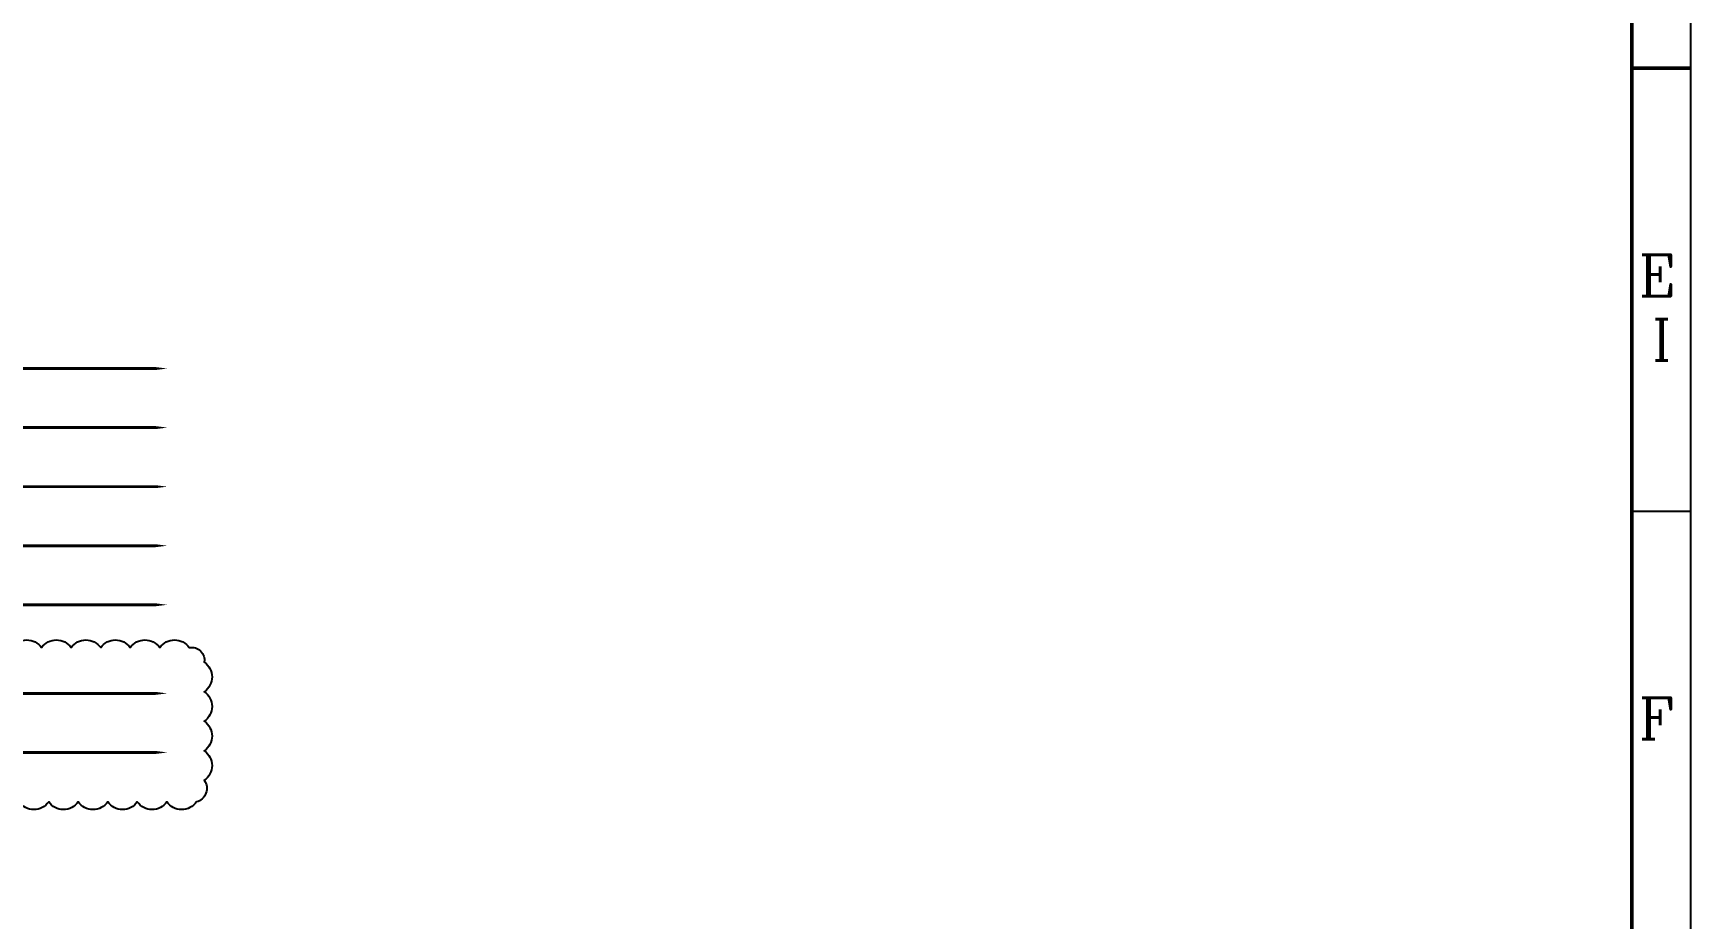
# Model space of a CAD drawing. Header units: millimetres. Extents: x 0 to 841, y 0 to 594.
# Drawn here: x 560.5 to 841, y 150 to 299.9 of the extents above; entities that cross this region are included whole.
import ezdxf
from ezdxf.enums import TextEntityAlignment as Align

# ---------------------------------------------------------------- set-up
doc = ezdxf.new("R2010")
doc.units = ezdxf.units.MM
doc.layers.add('GPDRAW', color=1, linetype='Continuous')
doc.styles.add('ECL', font='SIMFANG_2312.TTF', dxfattribs={"width": 0.7, "height": 3})
doc.styles.add('ROMANC', font='romanc')

# ---------------------------------------------------------------- blocks, each defined once
blk = doc.blocks.new('XXDAFRAM-CH-HENG-A1')
at = {"color": 1, "lineweight": 50}
blk.add_line((831, 294), (841, 294), dxfattribs=at)
at = {"color": 1}
blk.add_line((831, 219), (841, 219), dxfattribs=at)
blk.add_lwpolyline([(0, 0), (841, 0), (841, 594), (0, 594)], close=True, dxfattribs=at)
at = {"color": 1, "const_width": 0.6}
blk.add_lwpolyline([(25, 10), (831, 10), (831, 584), (25, 584)], close=True, dxfattribs=at)
at = {"layer": 'GPDRAW', "color": 1, "linetype": 'Continuous'}
blk.add_line((831, 122.27), (831, 200.38), dxfattribs=at)
at = {"color": 1, "style": 'ROMANC'}
for s, p in [('E', (832.19, 255.42)), ('I', (834.4, 244.53)), ('F', (832.19, 180.42))]:
    blk.add_text(s, height=7, dxfattribs=at).set_placement(p)
at = {"linetype": 'Continuous', "style": 'ECL', "width": 0.7}
for tag, height, p in [('DESIGNSTATUS', 3.5, (818.85, 76.57)), ('DESIGNSTATUS', 3.5, (818.85, 76.57)), ('ENDESIGNSTATUS', 3.5, (818.89, 70.89)), ('ENDESIGNSTATUS', 3.5, (818.89, 70.89)), ('V', 4, (778.58, 63.46)), ('O', 4, (784.75, 63.46)), ('L', 4, (790.92, 63.46)), ('N', 4, (797.08, 63.46)), ('D', 4, (809.42, 63.46)), ('W', 4, (815.58, 63.46)), ('G', 4, (821.75, 63.46)), ('VEREN40', 4, (827.82, 63.3)), ('DWGNAME1', 5, (768.76, 48.81)), ('DWGENAME1', 5, (768.98, 42.71)), ('DWGNAME', 5, (768.73, 42.42)), ('DWGNAME2', 5, (769.11, 35.27)), ('DWGENAME', 5, (769.24, 35.31)), ('DWGENAME2', 5, (769.4, 28.81)), ('DWGNO', 5, (758.81, 15.14)), ('VEREN40', 4, (825.77, 15.22))]:
    blk.add_attdef(tag, text='', height=height, dxfattribs=at).set_placement(p, align=Align.MIDDLE)
at = {"style": 'ECL', "width": 0.7, "flags": 1}
for p in [(697.39, 48.28), (697.39, 40.28), (697.39, 32.28), (697.39, 24.28)]:
    blk.add_attdef('DATE', text='', height=5, dxfattribs=at).set_placement(p, align=Align.MIDDLE)
for tag, p in [('SJ1', (666.56, 44.28)), ('JH', (666.56, 36.28)), ('SH1', (666.56, 28.28)), ('PZ', (666.56, 20.28)), ('BL', (666.56, 10))]:
    blk.add_attdef(tag, p, '', height=5, dxfattribs=at)

msp = doc.modelspace()

# ---------------------------------------------------------------- linework, layer by layer
at = {"color": 7}
for points in [[(52.75, 243.15, 0.5, 0.5, 0), (575.2, 243.15, 2, 0, 0), (583.2, 243.15, 0, 0, 0)], [(72.75, 233.15, 0.5, 0.5, 0), (575.2, 233.15, 2, 0, 0), (583.2, 233.15, 0, 0, 0)], [(102.75, 223.15, 0.5, 0.5, 0), (575.2, 223.15, 2, 0, 0), (583.2, 223.15, 0, 0, 0)], [(132.75, 213.15, 0.5, 0.5, 0), (575.2, 213.15, 2, 0, 0), (583.2, 213.15, 0, 0, 0)], [(162.75, 203.15, 0.5, 0.5, 0), (575.2, 203.15, 2, 0, 0), (583.2, 203.15, 0, 0, 0)], [(282.75, 188.15, 0.5, 0.5, 0), (575.2, 188.15, 2, 0, 0), (583.2, 188.15, 0, 0, 0)], [(302.75, 178.15, 0.5, 0.5, 0), (575.2, 178.15, 2, 0, 0), (583.2, 178.15, 0, 0, 0)]]:
    msp.add_lwpolyline(points, format="xyseb", dxfattribs=at)
at = {"color": 6}
msp.add_lwpolyline([(556.91, 195.9, -0.520567), (561.91, 195.9, -0.520567), (566.91, 195.9, -0.520567), (571.91, 195.9, -0.520567), (576.91, 195.9, -0.520567), (581.91, 195.9, -0.520567), (586.91, 195.9, -0.520567), (589.45, 193.43, -0.520567), (589.45, 188.43, -0.520567), (589.45, 183.43, -0.520567), (589.45, 178.43, -0.520567), (589.45, 173.43, -0.520567), (588.11, 169.77, -0.520567), (583.11, 169.77, -0.520567), (578.11, 169.77, -0.520567), (573.11, 169.77, -0.520567), (568.11, 169.77, -0.520567), (563.11, 169.77, -0.520567), (558.11, 169.77, -0.520567)], format="xyb", dxfattribs=at)

# ---------------------------------------------------------------- block references
msp.add_blockref('XXDAFRAM-CH-HENG-A1', (0, 0))

doc.saveas('drawing.dxf')
